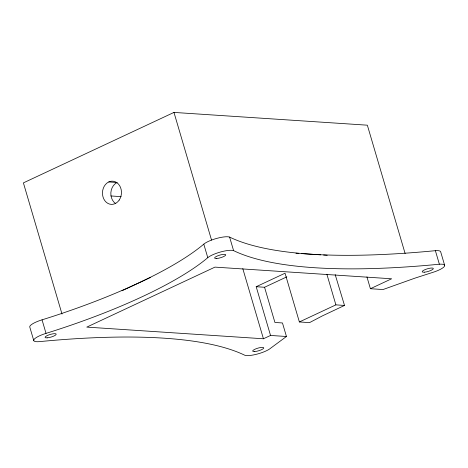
<?xml version="1.0" encoding="UTF-8"?>
<svg xmlns="http://www.w3.org/2000/svg" width="468" height="468" viewBox="0 0 468 468"><rect width="100%" height="100%" fill="white"/><g stroke="black" fill="none" stroke-linecap="round" stroke-linejoin="round"><path stroke-width="0.7" d="M286.451 336.498L270.539 335.451L256.195 286.714L264.56 287.264L274.921 322.464L282.467 322.961L286.451 336.498L270.627 348.21A14.526 3.44 -16.4 0 1 257.616 353.972A14.526 3.44 -16.4 0 1 244.822 355.259A573.271 135.773 -16.4 0 0 39.037 341.669A14.526 3.44 -16.4 0 1 34.228 339.218A14.526 3.44 -16.4 0 1 46.028 333.374A216.994 51.392 -16.4 0 0 207.78 257.681A14.526 3.44 -16.4 0 1 220.791 251.919A14.526 3.44 -16.4 0 1 233.585 250.626A573.271 135.773 -16.4 0 0 439.37 264.221A14.526 3.44 -16.4 0 1 444.179 266.672A14.526 3.44 -16.4 0 1 432.379 272.516L415.098 278.091L382.994 289.546L370.41 288.715L366.924 276.88M405.13 253.551L367.351 125.19L173.967 112.419L23.4 182.877L62.004 314.046M122.013 290.745L150.415 277.46M256.195 286.714L285.035 273.218L299.374 321.955L309.529 322.627L322.288 315.935L344.518 305.44L335.193 274.628M264.56 287.264L286.843 276.84M370.41 288.715L391.628 278.782L214.97 267.117L86.779 327.109L263.437 338.774L270.539 335.451M299.374 321.955L335.889 304.867L344.518 305.44M108.775 181.941L117.14 182.497A11.618 9.489 -86.2 0 0 110.863 192.67A11.618 9.489 -86.2 0 0 115.701 203.615M110.91 195.957L121.089 196.63M295.963 253.217L298.871 253.41M301.778 253.603L320.679 254.849M323.587 255.042L327.226 255.282M444.6 265.163L440.616 251.626A14.526 3.44 -16.4 0 0 435.386 250.678A573.271 135.773 -16.4 0 1 229.601 237.089A14.526 3.44 -16.4 0 0 216.807 238.382A14.526 3.44 -16.4 0 0 203.791 244.144A216.994 51.392 -16.4 0 1 42.044 319.837A14.526 3.44 -16.4 0 0 29.823 327.19L33.807 340.727M435.386 250.678L439.37 264.221M326.875 274.236L335.889 304.867M242.793 268.632L263.437 338.774M229.601 237.089L233.585 250.626M173.967 112.419L211.536 240.078M203.791 244.144L207.78 257.681M42.044 319.837L46.028 333.374M47.18 337.843A5.809 1.375 -16.4 0 0 56.166 334.439A5.809 1.375 -16.4 0 0 48.567 335.006A5.809 1.375 -16.4 0 0 47.18 337.843M254.762 351.55A5.809 1.375 -16.4 0 0 263.747 348.145A5.809 1.375 -16.4 0 0 256.148 348.719A5.809 1.375 -16.4 0 0 254.762 351.55M424.312 272.206A5.809 1.375 -16.4 0 0 433.298 268.802A5.809 1.375 -16.4 0 0 425.693 269.369A5.809 1.375 -16.4 0 0 424.312 272.206M216.731 258.5A5.809 1.375 -16.4 0 0 225.716 255.095A5.809 1.375 -16.4 0 0 218.111 255.663A5.809 1.375 -16.4 0 0 216.731 258.5M119.2 200.058A11.618 9.489 -86.2 0 0 113.677 181.297A11.618 9.489 -86.2 0 0 103.013 196.958A11.618 9.489 -86.2 0 0 119.2 200.058"/></g></svg>
